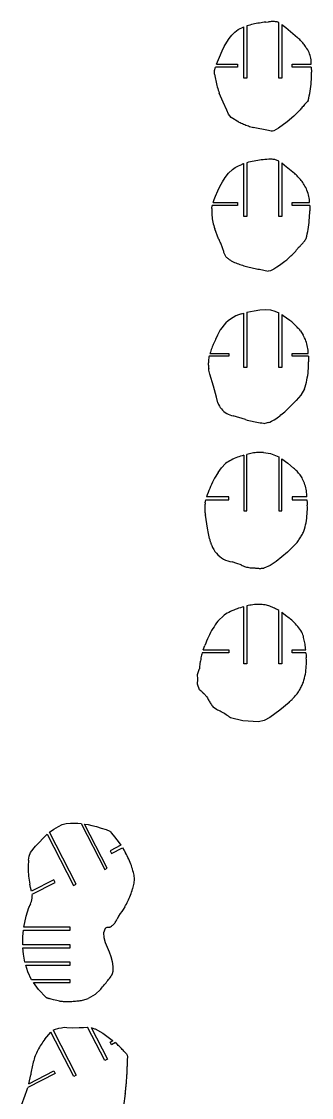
# Model space of a CAD drawing. Extents: x -170 to 170, y -270 to 270.
# Drawn here: x -40.1 to -2.7, y -0.8 to 137.9 of the extents above; entities that cross this region are included whole.
import ezdxf

# ---------------------------------------------------------------- set-up
doc = ezdxf.new("R2010")
doc.units = 0
doc.header["$MEASUREMENT"] = 0
doc.layers.get('0').update_dxf_attribs({"linetype": 'CONTINUOUS'})

msp = doc.modelspace()

# ---------------------------------------------------------------- linework, layer by layer
for p, q in [((-10.87, 137.38), (-11.07, 137.32)), ((-11.07, 137.32), (-11.07, 130.57)), ((-10.67, 137.43), (-10.87, 137.38)), ((-10.47, 137.49), (-10.67, 137.43)), ((-10.27, 137.54), (-10.47, 137.49)), ((-10.06, 137.58), (-10.27, 137.54)), ((-9.86, 137.63), (-10.06, 137.58)), ((-9.65, 137.66), (-9.86, 137.63)), ((-9.45, 137.7), (-9.65, 137.66)), ((-9.24, 137.73), (-9.45, 137.7)), ((-9.03, 137.76), (-9.24, 137.73)), ((-8.82, 137.79), (-9.03, 137.76)), ((-8.62, 137.81), (-8.82, 137.79)), ((-8.62, 137.81), (-8.27, 137.83)), ((-8.16, 137.86), (-8.27, 137.83)), ((-8.05, 137.87), (-8.16, 137.86)), ((-7.94, 137.88), (-8.05, 137.87)), ((-7.83, 137.89), (-7.94, 137.88)), ((-7.72, 137.89), (-7.83, 137.89)), ((-7.61, 137.89), (-7.72, 137.89)), ((-7.5, 137.88), (-7.61, 137.89)), ((-7.39, 137.87), (-7.5, 137.88)), ((-7.27, 137.85), (-7.39, 137.87)), ((-7.17, 137.83), (-7.27, 137.85)), ((-7.06, 137.8), (-7.17, 137.83)), ((-6.95, 137.77), (-7.06, 137.8)), ((-6.95, 130.57), (-6.95, 137.77)), ((-6.57, 137.52), (-6.04, 137.1)), ((-6.57, 137.52), (-6.57, 130.57)), ((-13.32, 135.69), (-12.99, 136.13)), ((-12.99, 136.13), (-12.63, 136.54)), ((-12.63, 136.54), (-12.2, 136.88)), ((-12.2, 136.88), (-11.45, 137.2)), ((-11.45, 130.57), (-11.45, 137.2)), ((-6.04, 137.1), (-4.56, 135.85)), ((-14.24, 134.11), (-13.97, 134.66)), ((-13.97, 134.66), (-13.63, 135.24)), ((-13.63, 135.24), (-13.32, 135.69)), ((-4.45, 135.75), (-4.56, 135.85)), ((-4.35, 135.66), (-4.45, 135.75)), ((-4.25, 135.56), (-4.35, 135.66)), ((-4.15, 135.45), (-4.25, 135.56)), ((-4.05, 135.35), (-4.15, 135.45)), ((-3.96, 135.24), (-4.05, 135.35)), ((-3.87, 135.13), (-3.96, 135.24)), ((-3.78, 135.02), (-3.87, 135.13)), ((-3.69, 134.91), (-3.78, 135.02)), ((-3.61, 134.79), (-3.69, 134.91)), ((-3.53, 134.67), (-3.61, 134.79)), ((-3.45, 134.55), (-3.53, 134.67)), ((-3.34, 134.4), (-3.45, 134.55)), ((-14.96, 132.38), (-14.6, 133.28)), ((-14.6, 133.28), (-14.24, 134.11)), ((-3.23, 134.23), (-3.34, 134.4)), ((-3.14, 134.06), (-3.23, 134.23)), ((-3.06, 133.89), (-3.14, 134.06)), ((-2.98, 133.71), (-3.06, 133.89)), ((-2.92, 133.53), (-2.98, 133.71)), ((-2.87, 133.34), (-2.92, 133.53)), ((-2.83, 133.15), (-2.87, 133.34)), ((-2.8, 132.96), (-2.83, 133.15)), ((-15.22, 131.56), (-15.1, 132)), ((-12.25, 132), (-15.1, 132)), ((-14.96, 132.38), (-12.25, 132.38)), ((-12.25, 132.38), (-12.25, 132)), ((-5.25, 132.38), (-2.79, 132.38)), ((-5.25, 132), (-5.25, 132.38)), ((-2.77, 132), (-5.25, 132)), ((-2.78, 132.76), (-2.8, 132.96)), ((-2.79, 132.38), (-2.78, 132.57)), ((-2.78, 132.57), (-2.78, 132.76)), ((-2.77, 132), (-2.75, 131.37)), ((-15.23, 131.1), (-15.22, 131.56)), ((-15.23, 131.1), (-15.2, 130.89)), ((-15.2, 130.89), (-15.16, 130.68)), ((-15.16, 130.68), (-15.12, 130.48)), ((-15.12, 130.48), (-15.07, 130.27)), ((-11.07, 130.57), (-11.45, 130.57)), ((-6.57, 130.57), (-6.95, 130.57)), ((-2.77, 130.14), (-2.75, 130.44)), ((-2.74, 131.06), (-2.75, 131.37)), ((-2.75, 130.44), (-2.74, 130.75)), ((-2.74, 130.75), (-2.74, 131.06)), ((-15.07, 130.27), (-15.02, 130.07)), ((-15.02, 130.07), (-14.97, 129.87)), ((-14.97, 129.87), (-14.92, 129.66)), ((-14.92, 129.66), (-14.87, 129.46)), ((-14.87, 129.46), (-14.81, 129.26)), ((-14.81, 129.26), (-14.75, 129.06)), ((-14.75, 129.06), (-14.68, 128.86)), ((-2.91, 128.91), (-2.86, 129.22)), ((-2.86, 129.22), (-2.82, 129.52)), ((-2.82, 129.52), (-2.79, 129.83)), ((-2.79, 129.83), (-2.77, 130.14)), ((-14.68, 128.86), (-14.62, 128.66)), ((-14.13, 127.49), (-14.62, 128.66)), ((-3.26, 127.6), (-3.36, 127.5)), ((-3.17, 127.71), (-3.26, 127.6)), ((-3.17, 127.71), (-3.09, 128.01)), ((-3.09, 128.01), (-3.02, 128.31)), ((-3.02, 128.31), (-2.96, 128.61)), ((-2.96, 128.61), (-2.91, 128.91)), ((-13.66, 126.48), (-14.13, 127.49)), ((-13.41, 125.97), (-13.66, 126.48)), ((-4.27, 126.41), (-5.01, 125.69)), ((-4.19, 126.52), (-4.27, 126.41)), ((-4.1, 126.63), (-4.19, 126.52)), ((-4.01, 126.74), (-4.1, 126.63)), ((-3.92, 126.85), (-4.01, 126.74)), ((-3.83, 126.96), (-3.92, 126.85)), ((-3.74, 127.07), (-3.83, 126.96)), ((-3.64, 127.18), (-3.74, 127.07)), ((-3.55, 127.29), (-3.64, 127.18)), ((-3.45, 127.39), (-3.55, 127.29)), ((-3.36, 127.5), (-3.45, 127.39)), ((-13.27, 125.72), (-13.41, 125.97)), ((-13.07, 125.51), (-13.27, 125.72)), ((-12.08, 124.94), (-13.07, 125.51)), ((-12.08, 124.94), (-11.93, 124.87)), ((-11.93, 124.87), (-11.78, 124.8)), ((-11.78, 124.8), (-11.63, 124.73)), ((-5.86, 124.96), (-7, 124.16)), ((-5.01, 125.69), (-5.86, 124.96)), ((-11.63, 124.73), (-11.48, 124.66)), ((-11.48, 124.66), (-11.33, 124.6)), ((-11.33, 124.6), (-11.18, 124.54)), ((-11.18, 124.54), (-11.03, 124.48)), ((-11.03, 124.48), (-10.87, 124.43)), ((-10.87, 124.43), (-10.71, 124.38)), ((-10.71, 124.38), (-10.56, 124.33)), ((-10.56, 124.33), (-10.4, 124.29)), ((-10.4, 124.29), (-10.24, 124.25)), ((-8.29, 123.84), (-10.24, 124.25)), ((-7.94, 123.76), (-8.29, 123.84)), ((-7.77, 123.76), (-7.94, 123.76)), ((-7.6, 123.79), (-7.77, 123.76)), ((-7, 124.16), (-7.6, 123.79)), ((-12.56, 119.1), (-12.16, 119.31)), ((-12.16, 119.31), (-11.73, 119.48)), ((-11.71, 119.49), (-11.73, 119.48)), ((-11.71, 119.49), (-11.66, 119.51)), ((-11.64, 119.51), (-11.66, 119.51)), ((-11.59, 119.53), (-11.64, 119.51)), ((-11.54, 119.55), (-11.59, 119.53)), ((-11.5, 119.56), (-11.54, 119.55)), ((-11.45, 119.58), (-11.5, 119.56)), ((-11.45, 112.76), (-11.45, 119.58)), ((-10.84, 119.75), (-11.07, 119.69)), ((-11.07, 119.69), (-11.07, 112.76)), ((-10.61, 119.81), (-10.84, 119.75)), ((-10.38, 119.86), (-10.61, 119.81)), ((-10.14, 119.91), (-10.38, 119.86)), ((-9.91, 119.95), (-10.14, 119.91)), ((-9.67, 119.99), (-9.91, 119.95)), ((-9.44, 120.03), (-9.67, 119.99)), ((-9.2, 120.06), (-9.44, 120.03)), ((-8.96, 120.08), (-9.2, 120.06)), ((-8.73, 120.11), (-8.96, 120.08)), ((-8.49, 120.12), (-8.73, 120.11)), ((-8.25, 120.14), (-8.49, 120.12)), ((-8.14, 120.15), (-8.25, 120.14)), ((-8.03, 120.15), (-8.14, 120.15)), ((-7.92, 120.15), (-8.03, 120.15)), ((-7.8, 120.14), (-7.92, 120.15)), ((-7.69, 120.13), (-7.8, 120.14)), ((-7.58, 120.11), (-7.69, 120.13)), ((-7.47, 120.09), (-7.58, 120.11)), ((-7.37, 120.06), (-7.47, 120.09)), ((-7.26, 120.03), (-7.37, 120.06)), ((-7.15, 119.99), (-7.26, 120.03)), ((-7.05, 119.95), (-7.15, 119.99)), ((-6.95, 119.9), (-7.05, 119.95)), ((-6.95, 112.76), (-6.95, 119.9)), ((-6.57, 119.67), (-6.21, 119.39)), ((-6.57, 119.67), (-6.57, 112.76)), ((-6.21, 119.39), (-4.95, 118.34)), ((-13.85, 117.81), (-13.43, 118.35)), ((-13.43, 118.35), (-12.93, 118.83)), ((-12.93, 118.83), (-12.56, 119.1)), ((-4.83, 118.23), (-4.95, 118.34)), ((-4.71, 118.12), (-4.83, 118.23)), ((-4.59, 118), (-4.71, 118.12)), ((-4.48, 117.88), (-4.59, 118)), ((-4.37, 117.76), (-4.48, 117.88)), ((-14.8, 116.07), (-14.53, 116.63)), ((-14.53, 116.63), (-14.21, 117.23)), ((-14.21, 117.23), (-13.85, 117.81)), ((-4.26, 117.64), (-4.37, 117.76)), ((-4.16, 117.52), (-4.26, 117.64)), ((-4.06, 117.39), (-4.16, 117.52)), ((-3.96, 117.26), (-4.06, 117.39)), ((-3.86, 117.13), (-3.96, 117.26)), ((-3.77, 116.99), (-3.86, 117.13)), ((-3.68, 116.86), (-3.77, 116.99)), ((-3.58, 116.68), (-3.68, 116.86)), ((-3.48, 116.5), (-3.58, 116.68)), ((-3.4, 116.32), (-3.48, 116.5)), ((-15.26, 114.94), (-15.09, 115.37)), ((-15.09, 115.37), (-14.8, 116.07)), ((-3.32, 116.14), (-3.4, 116.32)), ((-3.25, 115.95), (-3.32, 116.14)), ((-3.18, 115.75), (-3.25, 115.95)), ((-3.13, 115.56), (-3.18, 115.75)), ((-3.08, 115.36), (-3.13, 115.56)), ((-3.04, 115.17), (-3.08, 115.36)), ((-3.01, 114.97), (-3.04, 115.17)), ((-15.58, 113.78), (-15.59, 113.56)), ((-15.58, 113.78), (-15.51, 114.19)), ((-12.25, 114.19), (-15.51, 114.19)), ((-15.4, 114.56), (-15.26, 114.94)), ((-15.4, 114.56), (-12.25, 114.56)), ((-12.25, 114.56), (-12.25, 114.19)), ((-5.25, 114.19), (-5.25, 114.56)), ((-5.25, 114.56), (-2.98, 114.56)), ((-2.96, 114.19), (-5.25, 114.19)), ((-2.99, 114.76), (-3.01, 114.97)), ((-2.98, 114.56), (-2.99, 114.76)), ((-2.96, 113.83), (-2.97, 113.48)), ((-2.96, 114.19), (-2.96, 113.83)), ((-15.59, 113.56), (-15.59, 113.34)), ((-15.59, 113.34), (-15.58, 113.12)), ((-15.58, 113.12), (-15.57, 112.9)), ((-15.57, 112.9), (-15.54, 112.68)), ((-15.54, 112.68), (-15.52, 112.46)), ((-15.52, 112.46), (-15.48, 112.25)), ((-11.07, 112.76), (-11.45, 112.76)), ((-6.57, 112.76), (-6.95, 112.76)), ((-3.02, 112.29), (-3, 112.59)), ((-3, 112.59), (-2.98, 112.88)), ((-2.98, 112.88), (-2.97, 113.18)), ((-2.97, 113.18), (-2.97, 113.48)), ((-15.48, 112.25), (-15.44, 112.03)), ((-15.44, 112.03), (-15.39, 111.82)), ((-15.39, 111.82), (-15.33, 111.6)), ((-15.33, 111.6), (-15.27, 111.39)), ((-15.27, 111.39), (-15.2, 111.18)), ((-14.7, 109.9), (-15.2, 111.18)), ((-3.22, 110.82), (-3.17, 111.11)), ((-3.17, 111.11), (-3.12, 111.4)), ((-3.12, 111.4), (-3.08, 111.7)), ((-3.08, 111.7), (-3.05, 111.99)), ((-3.05, 111.99), (-3.02, 112.29)), ((-14.64, 109.79), (-14.7, 109.9)), ((-14.59, 109.68), (-14.64, 109.79)), ((-14.53, 109.56), (-14.59, 109.68)), ((-14.48, 109.44), (-14.53, 109.56)), ((-3.76, 109.46), (-3.68, 109.56)), ((-3.68, 109.56), (-3.61, 109.65)), ((-3.61, 109.65), (-3.55, 109.75)), ((-3.55, 109.75), (-3.48, 109.85)), ((-3.48, 109.85), (-3.42, 109.94)), ((-3.42, 109.94), (-3.35, 110.23)), ((-3.35, 110.23), (-3.28, 110.52)), ((-3.28, 110.52), (-3.22, 110.82)), ((-14.43, 109.33), (-14.48, 109.44)), ((-14.38, 109.21), (-14.43, 109.33)), ((-14.33, 109.09), (-14.38, 109.21)), ((-14.29, 108.97), (-14.33, 109.09)), ((-14.24, 108.85), (-14.29, 108.97)), ((-14.2, 108.74), (-14.24, 108.85)), ((-14.16, 108.61), (-14.2, 108.74)), ((-14.12, 108.49), (-14.16, 108.61)), ((-14.1, 108.43), (-14.12, 108.49)), ((-14.1, 108.43), (-14.09, 108.34)), ((-14.09, 108.34), (-14.07, 108.25)), ((-14.07, 108.25), (-14.05, 108.16)), ((-14.05, 108.16), (-14.03, 108.07)), ((-5.01, 108.06), (-4.89, 108.19)), ((-4.89, 108.19), (-4.77, 108.32)), ((-4.77, 108.32), (-4.66, 108.46)), ((-4.31, 108.85), (-4.66, 108.46)), ((-4.31, 108.85), (-4.22, 108.94)), ((-4.22, 108.94), (-4.14, 109.02)), ((-4.14, 109.02), (-4.06, 109.11)), ((-4.06, 109.11), (-3.98, 109.19)), ((-3.98, 109.19), (-3.9, 109.28)), ((-3.9, 109.28), (-3.83, 109.37)), ((-3.83, 109.37), (-3.76, 109.46)), ((-14.03, 108.07), (-14, 107.99)), ((-14, 107.99), (-13.96, 107.91)), ((-13.96, 107.91), (-13.92, 107.83)), ((-13.92, 107.83), (-13.87, 107.75)), ((-13.87, 107.75), (-13.82, 107.67)), ((-13.82, 107.67), (-13.77, 107.6)), ((-13.77, 107.6), (-13.71, 107.53)), ((-13.71, 107.53), (-13.65, 107.47)), ((-13.65, 107.47), (-13.57, 107.41)), ((-13.57, 107.41), (-13.49, 107.35)), ((-13.49, 107.35), (-13.41, 107.29)), ((-13.41, 107.29), (-13.33, 107.23)), ((-13.33, 107.23), (-13.25, 107.18)), ((-13.25, 107.18), (-13.16, 107.13)), ((-13.16, 107.13), (-13.08, 107.07)), ((-13.08, 107.07), (-12.99, 107.03)), ((-12.99, 107.03), (-12.9, 106.98)), ((-12.9, 106.98), (-12.82, 106.93)), ((-12.82, 106.93), (-12.73, 106.89)), ((-12.73, 106.89), (-12.64, 106.85)), ((-12.64, 106.85), (-12.47, 106.78)), ((-12.47, 106.78), (-12.3, 106.71)), ((-6.19, 106.98), (-6.52, 106.71)), ((-6.19, 106.98), (-6.05, 107.09)), ((-6.05, 107.09), (-5.91, 107.2)), ((-5.91, 107.2), (-5.78, 107.32)), ((-5.78, 107.32), (-5.64, 107.43)), ((-5.64, 107.43), (-5.51, 107.56)), ((-5.51, 107.56), (-5.38, 107.68)), ((-5.38, 107.68), (-5.26, 107.8)), ((-5.26, 107.8), (-5.13, 107.93)), ((-5.13, 107.93), (-5.01, 108.06)), ((-12.3, 106.71), (-12.13, 106.65)), ((-12.13, 106.65), (-11.96, 106.59)), ((-11.96, 106.59), (-11.79, 106.53)), ((-11.79, 106.53), (-11.62, 106.48)), ((-11.62, 106.48), (-11.44, 106.43)), ((-11.44, 106.43), (-11.27, 106.38)), ((-11.27, 106.38), (-11.1, 106.33)), ((-11.1, 106.33), (-10.92, 106.28)), ((-10.92, 106.28), (-10.75, 106.24)), ((-10.75, 106.24), (-10.57, 106.2)), ((-10.57, 106.2), (-10.38, 106.16)), ((-10.38, 106.16), (-10.19, 106.12)), ((-10.19, 106.12), (-10.01, 106.08)), ((-10.01, 106.08), (-9.82, 106.04)), ((-9.82, 106.04), (-9.63, 106)), ((-9.63, 106), (-9.44, 105.96)), ((-9.44, 105.96), (-9.25, 105.92)), ((-9.25, 105.92), (-9.07, 105.88)), ((-9.07, 105.88), (-8.88, 105.85)), ((-8.88, 105.85), (-8.69, 105.81)), ((-8.69, 105.81), (-8.5, 105.77)), ((-8.5, 105.77), (-8.31, 105.74)), ((-8, 105.77), (-8.31, 105.74)), ((-7.58, 105.98), (-8, 105.77)), ((-7.19, 106.23), (-7.58, 105.98)), ((-6.84, 106.46), (-7.19, 106.23)), ((-6.52, 106.71), (-6.84, 106.46)), ((-12.48, 99.95), (-12.82, 99.76)), ((-12.13, 100.11), (-12.48, 99.95)), ((-11.76, 100.24), (-12.13, 100.11)), ((-11.76, 100.24), (-11.45, 100.33)), ((-11.45, 93.32), (-11.45, 100.33)), ((-11.07, 100.42), (-10.14, 100.62)), ((-11.07, 100.42), (-11.07, 93.32)), ((-10.14, 100.62), (-9.4, 100.75)), ((-9.4, 100.75), (-8.62, 100.78)), ((-8.62, 100.78), (-8.03, 100.72)), ((-8.03, 100.72), (-7.45, 100.57)), ((-7.45, 100.57), (-6.95, 100.36)), ((-6.95, 93.32), (-6.95, 100.36)), ((-6.57, 100.14), (-6.57, 93.32)), ((-6.57, 100.14), (-6.4, 100.03)), ((-6.4, 100.03), (-5.53, 99.39)), ((-14.26, 98.46), (-14.49, 98.15)), ((-14.02, 98.76), (-14.26, 98.46)), ((-13.75, 99.05), (-14.02, 98.76)), ((-13.46, 99.31), (-13.75, 99.05)), ((-13.15, 99.54), (-13.46, 99.31)), ((-12.82, 99.76), (-13.15, 99.54)), ((-5.41, 99.28), (-5.53, 99.39)), ((-5.28, 99.18), (-5.41, 99.28)), ((-5.16, 99.07), (-5.28, 99.18)), ((-5.04, 98.96), (-5.16, 99.07)), ((-4.93, 98.85), (-5.04, 98.96)), ((-4.81, 98.74), (-4.93, 98.85)), ((-4.7, 98.63), (-4.81, 98.74)), ((-4.59, 98.51), (-4.7, 98.63)), ((-4.48, 98.39), (-4.59, 98.51)), ((-15.01, 97.1), (-15.09, 96.94)), ((-14.86, 97.46), (-15.01, 97.1)), ((-14.69, 97.81), (-14.86, 97.46)), ((-14.49, 98.15), (-14.69, 97.81)), ((-4.37, 98.27), (-4.48, 98.39)), ((-4.26, 98.15), (-4.37, 98.27)), ((-4.16, 98.02), (-4.26, 98.15)), ((-4.16, 98.02), (-3.81, 97.48)), ((-3.71, 97.3), (-3.81, 97.48)), ((-3.62, 97.11), (-3.71, 97.3)), ((-3.53, 96.93), (-3.62, 97.11)), ((-15.58, 95.8), (-15.64, 95.63)), ((-15.51, 95.96), (-15.58, 95.8)), ((-15.45, 96.13), (-15.51, 95.96)), ((-15.38, 96.29), (-15.45, 96.13)), ((-15.31, 96.45), (-15.38, 96.29)), ((-15.24, 96.62), (-15.31, 96.45)), ((-15.16, 96.78), (-15.24, 96.62)), ((-15.09, 96.94), (-15.16, 96.78)), ((-3.46, 96.74), (-3.53, 96.93)), ((-3.39, 96.54), (-3.46, 96.74)), ((-3.33, 96.34), (-3.39, 96.54)), ((-3.28, 96.14), (-3.33, 96.34)), ((-3.24, 95.94), (-3.28, 96.14)), ((-3.21, 95.74), (-3.24, 95.94)), ((-3.18, 95.54), (-3.21, 95.74)), ((-15.99, 94.36), (-16, 94.22)), ((-15.97, 94.49), (-15.99, 94.36)), ((-15.94, 94.62), (-15.97, 94.49)), ((-15.91, 94.75), (-15.94, 94.62)), ((-13.39, 94.75), (-15.91, 94.75)), ((-15.76, 95.29), (-15.82, 95.13)), ((-15.82, 95.13), (-13.39, 95.13)), ((-15.7, 95.46), (-15.76, 95.29)), ((-15.64, 95.63), (-15.7, 95.46)), ((-13.39, 95.13), (-13.39, 94.75)), ((-5.25, 94.75), (-5.25, 95.13)), ((-5.25, 95.13), (-3.15, 95.13)), ((-3.14, 94.75), (-5.25, 94.75)), ((-3.16, 95.33), (-3.18, 95.54)), ((-3.15, 95.13), (-3.16, 95.33)), ((-3.14, 94.75), (-3.13, 94.37)), ((-3.13, 94.37), (-3.13, 94.05)), ((-16.02, 93.96), (-16.03, 93.82)), ((-16.03, 93.82), (-16.03, 93.69)), ((-16.03, 93.69), (-16.02, 93.56)), ((-16.01, 94.09), (-16.02, 93.96)), ((-16.02, 93.56), (-16.01, 93.42)), ((-16, 94.22), (-16.01, 94.09)), ((-16.01, 93.42), (-16, 93.29)), ((-16, 93.29), (-15.98, 93.16)), ((-15.96, 92.97), (-15.98, 93.16)), ((-15.85, 92.45), (-15.96, 92.97)), ((-11.07, 93.32), (-11.45, 93.32)), ((-6.57, 93.32), (-6.95, 93.32)), ((-3.16, 92.87), (-3.14, 93.16)), ((-3.14, 93.16), (-3.13, 93.46)), ((-3.13, 93.76), (-3.13, 94.05)), ((-3.13, 93.46), (-3.13, 93.76)), ((-15.34, 90.92), (-15.85, 92.45)), ((-3.39, 91.4), (-3.33, 91.69)), ((-3.33, 91.69), (-3.28, 91.98)), ((-3.28, 91.98), (-3.23, 92.28)), ((-3.23, 92.28), (-3.19, 92.57)), ((-3.19, 92.57), (-3.16, 92.87)), ((-14.98, 89.47), (-15.34, 90.92)), ((-3.63, 90.54), (-4.11, 89.75)), ((-3.63, 90.54), (-3.54, 90.83)), ((-3.54, 90.83), (-3.46, 91.11)), ((-3.46, 91.11), (-3.39, 91.4)), ((-14.8, 88.74), (-14.98, 89.47)), ((-14.8, 88.74), (-14.71, 88.53)), ((-4.71, 89.04), (-6.19, 87.61)), ((-4.11, 89.75), (-4.71, 89.04)), ((-14.71, 88.53), (-14.6, 88.33)), ((-14.6, 88.33), (-14.48, 88.15)), ((-14.48, 88.15), (-14.34, 87.97)), ((-14.34, 87.97), (-14.19, 87.81)), ((-14.19, 87.81), (-14.02, 87.66)), ((-14.02, 87.66), (-13.85, 87.52)), ((-13.85, 87.52), (-13.66, 87.4)), ((-13.66, 87.4), (-13.46, 87.29)), ((-6.5, 87.32), (-6.34, 87.46)), ((-6.34, 87.46), (-6.19, 87.61)), ((-13.46, 87.29), (-13.26, 87.2)), ((-13.26, 87.2), (-13.05, 87.13)), ((-13.05, 87.13), (-12.83, 87.08)), ((-11.22, 86.6), (-12.83, 87.08)), ((-11.22, 86.6), (-11.01, 86.54)), ((-11.01, 86.54), (-10.81, 86.49)), ((-10.81, 86.49), (-10.61, 86.44)), ((-10.61, 86.44), (-10.4, 86.39)), ((-10.4, 86.39), (-10.19, 86.34)), ((-10.19, 86.34), (-9.99, 86.3)), ((-9.99, 86.3), (-9.78, 86.26)), ((-9.78, 86.26), (-9.57, 86.22)), ((-9.57, 86.22), (-9.36, 86.19)), ((-9.36, 86.19), (-9.15, 86.16)), ((-9.15, 86.16), (-8.94, 86.13)), ((-8.94, 86.13), (-8.73, 86.11)), ((-8.29, 86.2), (-8.73, 86.11)), ((-8.29, 86.2), (-8.1, 86.28)), ((-8.1, 86.28), (-7.91, 86.38)), ((-7.91, 86.38), (-7.72, 86.48)), ((-7.72, 86.48), (-7.54, 86.58)), ((-7.54, 86.58), (-7.35, 86.69)), ((-7.35, 86.69), (-7.18, 86.81)), ((-7.18, 86.81), (-7, 86.93)), ((-7, 86.93), (-6.83, 87.05)), ((-6.83, 87.05), (-6.67, 87.19)), ((-6.67, 87.19), (-6.5, 87.32)), ((-12.08, 81.81), (-12.28, 81.74)), ((-11.87, 81.88), (-12.08, 81.81)), ((-11.66, 81.94), (-11.87, 81.88)), ((-11.45, 82), (-11.66, 81.94)), ((-11.45, 82), (-11.45, 74.82)), ((-10.9, 82.15), (-11.07, 82.1)), ((-11.07, 74.82), (-11.07, 82.1)), ((-10.72, 82.19), (-10.9, 82.15)), ((-10.55, 82.23), (-10.72, 82.19)), ((-10.37, 82.27), (-10.55, 82.23)), ((-10.19, 82.3), (-10.37, 82.27)), ((-10.01, 82.32), (-10.19, 82.3)), ((-9.83, 82.34), (-10.01, 82.32)), ((-9.65, 82.36), (-9.83, 82.34)), ((-9.47, 82.36), (-9.65, 82.36)), ((-9.29, 82.37), (-9.47, 82.36)), ((-9.11, 82.36), (-9.29, 82.37)), ((-8.93, 82.36), (-9.11, 82.36)), ((-8.93, 82.36), (-8.02, 82.22)), ((-8.02, 82.22), (-7.16, 81.9)), ((-7.16, 81.9), (-6.95, 81.79)), ((-14.34, 80.4), (-13.83, 80.94)), ((-13.64, 81.06), (-13.83, 80.94)), ((-13.46, 81.17), (-13.64, 81.06)), ((-13.27, 81.28), (-13.46, 81.17)), ((-13.08, 81.38), (-13.27, 81.28)), ((-12.88, 81.48), (-13.08, 81.38)), ((-12.68, 81.57), (-12.88, 81.48)), ((-12.48, 81.66), (-12.68, 81.57)), ((-12.28, 81.74), (-12.48, 81.66)), ((-6.95, 81.79), (-6.95, 74.82)), ((-6.57, 74.82), (-6.57, 81.56)), ((-6.57, 81.56), (-5.77, 81)), ((-5.77, 81), (-5.05, 80.35)), ((-15.21, 79.03), (-15.35, 78.78)), ((-15.06, 79.29), (-15.21, 79.03)), ((-14.91, 79.54), (-15.06, 79.29)), ((-14.76, 79.79), (-14.91, 79.54)), ((-14.76, 79.79), (-14.34, 80.4)), ((-4.93, 80.25), (-5.05, 80.35)), ((-4.82, 80.14), (-4.93, 80.25)), ((-4.71, 80.04), (-4.82, 80.14)), ((-4.6, 79.93), (-4.71, 80.04)), ((-4.5, 79.81), (-4.6, 79.93)), ((-4.4, 79.7), (-4.5, 79.81)), ((-4.3, 79.58), (-4.4, 79.7)), ((-4.21, 79.46), (-4.3, 79.58)), ((-4.13, 79.33), (-4.21, 79.46)), ((-4.04, 79.2), (-4.13, 79.33)), ((-3.96, 79.07), (-4.04, 79.2)), ((-3.89, 78.94), (-3.96, 79.07)), ((-15.85, 77.72), (-15.96, 77.45)), ((-15.73, 77.99), (-15.85, 77.72)), ((-15.61, 78.25), (-15.73, 77.99)), ((-15.48, 78.52), (-15.61, 78.25)), ((-15.35, 78.78), (-15.48, 78.52)), ((-3.8, 78.76), (-3.89, 78.94)), ((-3.72, 78.58), (-3.8, 78.76)), ((-3.65, 78.39), (-3.72, 78.58)), ((-3.59, 78.2), (-3.65, 78.39)), ((-3.53, 78.01), (-3.59, 78.2)), ((-3.48, 77.81), (-3.53, 78.01)), ((-3.44, 77.62), (-3.48, 77.81)), ((-16.16, 76.9), (-16.26, 76.63)), ((-13.39, 76.63), (-16.26, 76.63)), ((-16.06, 77.18), (-16.16, 76.9)), ((-15.96, 77.45), (-16.06, 77.18)), ((-13.39, 76.25), (-13.39, 76.63)), ((-3.34, 76.63), (-5.25, 76.63)), ((-5.25, 76.63), (-5.25, 76.25)), ((-3.4, 77.42), (-3.44, 77.62)), ((-3.37, 77.22), (-3.4, 77.42)), ((-3.35, 77.03), (-3.37, 77.22)), ((-3.34, 76.83), (-3.35, 77.03)), ((-3.34, 76.63), (-3.34, 76.83)), ((-16.48, 75.35), (-16.49, 75.21)), ((-16.49, 75.21), (-16.49, 75.08)), ((-16.49, 75.08), (-16.48, 74.94)), ((-16.46, 75.61), (-16.48, 75.48)), ((-16.48, 75.48), (-16.48, 75.35)), ((-16.48, 74.94), (-16.47, 74.81)), ((-16.45, 75.75), (-16.46, 75.61)), ((-16.43, 75.88), (-16.45, 75.75)), ((-16.43, 75.88), (-16.35, 76.25)), ((-16.35, 76.25), (-13.39, 76.25)), ((-5.25, 76.25), (-3.32, 76.25)), ((-3.32, 76.25), (-3.29, 75.88)), ((-3.29, 75.88), (-3.28, 75.58)), ((-3.27, 75.3), (-3.28, 75.58)), ((-3.28, 74.73), (-3.27, 75.01)), ((-3.27, 75.01), (-3.27, 75.3)), ((-16.47, 74.81), (-16.46, 74.67)), ((-16.46, 74.67), (-16.45, 74.54)), ((-16.45, 74.54), (-16.43, 74.41)), ((-16.43, 74.41), (-16.4, 74.28)), ((-16.13, 72.6), (-16.4, 74.28)), ((-11.45, 74.82), (-11.07, 74.82)), ((-6.95, 74.82), (-6.57, 74.82)), ((-3.44, 73.31), (-3.39, 73.59)), ((-3.39, 73.59), (-3.35, 73.88)), ((-3.35, 73.88), (-3.32, 74.16)), ((-3.32, 74.16), (-3.3, 74.44)), ((-3.3, 74.44), (-3.28, 74.73)), ((-15.99, 71.93), (-16.13, 72.6)), ((-3.78, 72.08), (-3.72, 72.21)), ((-3.72, 72.21), (-3.64, 72.48)), ((-3.64, 72.48), (-3.57, 72.76)), ((-3.57, 72.76), (-3.5, 73.03)), ((-3.5, 73.03), (-3.44, 73.31)), ((-15.88, 71.26), (-15.99, 71.93)), ((-15.87, 71.21), (-15.88, 71.26)), ((-15.87, 71.21), (-15.85, 71.14)), ((-15.85, 71.14), (-15.83, 71.07)), ((-15.83, 71.07), (-15.81, 71)), ((-15.81, 71), (-15.79, 70.93)), ((-15.79, 70.93), (-15.77, 70.86)), ((-15.77, 70.86), (-15.74, 70.79)), ((-15.74, 70.79), (-15.72, 70.72)), ((-15.72, 70.72), (-15.7, 70.65)), ((-4.6, 70.77), (-5.85, 69.51)), ((-4.6, 70.77), (-4.52, 70.88)), ((-4.52, 70.88), (-4.43, 71)), ((-4.43, 71), (-4.35, 71.11)), ((-4.35, 71.11), (-4.27, 71.23)), ((-4.27, 71.23), (-4.2, 71.35)), ((-4.2, 71.35), (-4.12, 71.47)), ((-4.12, 71.47), (-4.05, 71.59)), ((-4.05, 71.59), (-3.98, 71.71)), ((-3.98, 71.71), (-3.91, 71.83)), ((-3.91, 71.83), (-3.85, 71.96)), ((-3.85, 71.96), (-3.78, 72.08)), ((-15.7, 70.65), (-15.67, 70.58)), ((-15.67, 70.58), (-15.64, 70.51)), ((-15.64, 70.51), (-15.61, 70.45)), ((-15.61, 70.45), (-15.59, 70.38)), ((-15.59, 70.38), (-15.47, 70.11)), ((-15.47, 70.11), (-15.33, 69.85)), ((-15.33, 69.85), (-15.17, 69.6)), ((-15.17, 69.6), (-14.99, 69.37)), ((-14.99, 69.37), (-14.78, 69.15)), ((-5.85, 69.51), (-7.29, 68.31)), ((-14.78, 69.15), (-14.56, 68.96)), ((-14.56, 68.96), (-14.32, 68.78)), ((-14.32, 68.78), (-14.07, 68.63)), ((-14.07, 68.63), (-13.8, 68.5)), ((-13.8, 68.5), (-13.53, 68.4)), ((-13.53, 68.4), (-13.24, 68.32)), ((-13.24, 68.32), (-12.95, 68.26)), ((-12.37, 68.06), (-12.95, 68.26)), ((-11.79, 67.86), (-12.37, 68.06)), ((-7.29, 68.31), (-8.05, 67.8)), ((-11.79, 67.86), (-11.66, 67.79)), ((-11.66, 67.79), (-11.52, 67.74)), ((-11.52, 67.74), (-11.38, 67.68)), ((-11.38, 67.68), (-11.24, 67.64)), ((-11.24, 67.64), (-11.09, 67.59)), ((-11.09, 67.59), (-10.95, 67.56)), ((-10.95, 67.56), (-10.8, 67.53)), ((-10.8, 67.53), (-10.65, 67.51)), ((-10.65, 67.51), (-10.5, 67.49)), ((-10.5, 67.49), (-10.35, 67.48)), ((-10.35, 67.48), (-10.2, 67.48)), ((-10.2, 67.48), (-10.05, 67.48)), ((-10.05, 67.48), (-9.96, 67.46)), ((-9.96, 67.46), (-9.86, 67.45)), ((-9.86, 67.45), (-9.76, 67.44)), ((-9.76, 67.44), (-9.66, 67.43)), ((-9.66, 67.43), (-9.56, 67.43)), ((-9.56, 67.43), (-9.47, 67.42)), ((-9.47, 67.42), (-9.37, 67.42)), ((-9.37, 67.42), (-9.27, 67.42)), ((-9.27, 67.42), (-9.17, 67.43)), ((-9.17, 67.43), (-9.07, 67.43)), ((-9.07, 67.43), (-8.97, 67.44)), ((-8.97, 67.44), (-8.88, 67.46)), ((-8.05, 67.8), (-8.88, 67.46)), ((-11.67, 62.42), (-11.9, 62.36)), ((-11.45, 62.48), (-11.67, 62.42)), ((-11.45, 55.13), (-11.45, 62.48)), ((-10.88, 62.63), (-11.07, 62.58)), ((-11.07, 62.58), (-11.07, 55.13)), ((-10.69, 62.67), (-10.88, 62.63)), ((-10.49, 62.7), (-10.69, 62.67)), ((-10.29, 62.73), (-10.49, 62.7)), ((-10.1, 62.76), (-10.29, 62.73)), ((-9.9, 62.77), (-10.1, 62.76)), ((-9.7, 62.78), (-9.9, 62.77)), ((-9.5, 62.78), (-9.7, 62.78)), ((-9.3, 62.78), (-9.5, 62.78)), ((-9.1, 62.76), (-9.3, 62.78)), ((-8.9, 62.74), (-9.1, 62.76)), ((-8.71, 62.72), (-8.9, 62.74)), ((-8.55, 62.68), (-8.71, 62.72)), ((-8.4, 62.64), (-8.55, 62.68)), ((-8.25, 62.59), (-8.4, 62.64)), ((-8.1, 62.54), (-8.25, 62.59)), ((-7.95, 62.48), (-8.1, 62.54)), ((-7.8, 62.42), (-7.95, 62.48)), ((-7.65, 62.36), (-7.8, 62.42)), ((-14.78, 60.64), (-14, 61.41)), ((-13.8, 61.53), (-14, 61.41)), ((-13.6, 61.64), (-13.8, 61.53)), ((-13.39, 61.75), (-13.6, 61.64)), ((-13.19, 61.85), (-13.39, 61.75)), ((-12.98, 61.95), (-13.19, 61.85)), ((-12.76, 62.05), (-12.98, 61.95)), ((-12.55, 62.13), (-12.76, 62.05)), ((-12.33, 62.21), (-12.55, 62.13)), ((-12.12, 62.29), (-12.33, 62.21)), ((-11.9, 62.36), (-12.12, 62.29)), ((-7.51, 62.29), (-7.65, 62.36)), ((-7.37, 62.22), (-7.51, 62.29)), ((-7.23, 62.15), (-7.37, 62.22)), ((-7.09, 62.07), (-7.23, 62.15)), ((-6.95, 61.99), (-7.09, 62.07)), ((-6.95, 55.13), (-6.95, 61.99)), ((-6.57, 61.76), (-6.08, 61.41)), ((-6.57, 61.76), (-6.57, 55.13)), ((-6.08, 61.41), (-5.6, 61.04)), ((-5.44, 60.89), (-5.6, 61.04)), ((-15.45, 59.66), (-15.6, 59.4)), ((-15.29, 59.91), (-15.45, 59.66)), ((-15.13, 60.16), (-15.29, 59.91)), ((-14.96, 60.4), (-15.13, 60.16)), ((-14.78, 60.64), (-14.96, 60.4)), ((-5.27, 60.74), (-5.44, 60.89)), ((-5.11, 60.59), (-5.27, 60.74)), ((-4.96, 60.44), (-5.11, 60.59)), ((-4.81, 60.27), (-4.96, 60.44)), ((-4.66, 60.11), (-4.81, 60.27)), ((-4.52, 59.94), (-4.66, 60.11)), ((-4.38, 59.76), (-4.52, 59.94)), ((-4.25, 59.59), (-4.38, 59.76)), ((-16.13, 58.34), (-16.25, 58.06)), ((-16.01, 58.61), (-16.13, 58.34)), ((-15.88, 58.87), (-16.01, 58.61)), ((-15.74, 59.14), (-15.88, 58.87)), ((-15.6, 59.4), (-15.74, 59.14)), ((-4.12, 59.41), (-4.25, 59.59)), ((-4, 59.22), (-4.12, 59.41)), ((-3.89, 59.03), (-4, 59.22)), ((-3.84, 58.86), (-3.89, 59.03)), ((-3.79, 58.69), (-3.84, 58.86)), ((-3.75, 58.52), (-3.79, 58.69)), ((-3.71, 58.34), (-3.75, 58.52)), ((-3.67, 58.17), (-3.71, 58.34)), ((-16.69, 56.94), (-16.46, 57.5)), ((-16.69, 56.94), (-13.39, 56.94)), ((-16.36, 57.78), (-16.46, 57.5)), ((-16.25, 58.06), (-16.36, 57.78)), ((-13.39, 56.94), (-13.39, 56.56)), ((-5.25, 56.94), (-3.48, 56.94)), ((-5.25, 56.56), (-5.25, 56.94)), ((-3.63, 58), (-3.67, 58.17)), ((-3.6, 57.82), (-3.63, 58)), ((-3.57, 57.64), (-3.6, 57.82)), ((-3.55, 57.47), (-3.57, 57.64)), ((-3.52, 57.29), (-3.55, 57.47)), ((-3.5, 57.12), (-3.52, 57.29)), ((-3.48, 56.94), (-3.5, 57.12)), ((-17.04, 55.53), (-17.07, 55.36)), ((-17.01, 55.7), (-17.04, 55.53)), ((-16.98, 55.88), (-17.01, 55.7)), ((-16.94, 56.05), (-16.98, 55.88)), ((-16.9, 56.22), (-16.94, 56.05)), ((-16.86, 56.39), (-16.9, 56.22)), ((-16.81, 56.56), (-16.86, 56.39)), ((-13.39, 56.56), (-16.81, 56.56)), ((-3.45, 56.56), (-5.25, 56.56)), ((-3.45, 56.56), (-3.43, 56.2)), ((-3.43, 56.2), (-3.42, 55.89)), ((-3.4, 55.63), (-3.42, 55.89)), ((-3.4, 55.37), (-3.4, 55.63)), ((-17.4, 53.73), (-17.24, 54.28)), ((-17.24, 54.3), (-17.23, 54.32)), ((-17.24, 54.28), (-17.24, 54.3)), ((-17.23, 54.32), (-17.22, 54.33)), ((-17.22, 54.35), (-17.21, 54.37)), ((-17.22, 54.33), (-17.22, 54.35)), ((-17.21, 54.37), (-17.2, 54.38)), ((-17.2, 54.4), (-17.19, 54.41)), ((-17.2, 54.38), (-17.2, 54.4)), ((-17.19, 54.43), (-17.18, 54.45)), ((-17.19, 54.41), (-17.19, 54.43)), ((-17.18, 54.46), (-17.17, 54.48)), ((-17.18, 54.45), (-17.18, 54.46)), ((-17.16, 54.66), (-17.17, 54.48)), ((-17.14, 54.83), (-17.16, 54.66)), ((-17.12, 55.01), (-17.14, 54.83)), ((-17.1, 55.18), (-17.12, 55.01)), ((-17.07, 55.36), (-17.1, 55.18)), ((-11.07, 55.13), (-11.45, 55.13)), ((-6.57, 55.13), (-6.95, 55.13)), ((-3.48, 54.05), (-3.45, 54.31)), ((-3.45, 54.31), (-3.42, 54.58)), ((-3.42, 54.58), (-3.41, 54.84)), ((-3.41, 54.84), (-3.4, 55.1)), ((-3.4, 55.1), (-3.4, 55.37)), ((-17.41, 52.52), (-17.39, 53.15)), ((-17.39, 53.15), (-17.4, 53.73)), ((-3.84, 52.64), (-3.78, 52.77)), ((-3.78, 52.77), (-3.71, 53.02)), ((-3.71, 53.02), (-3.64, 53.28)), ((-3.64, 53.28), (-3.58, 53.53)), ((-3.58, 53.53), (-3.53, 53.79)), ((-3.53, 53.79), (-3.48, 54.05)), ((-17.16, 51.76), (-17.41, 52.52)), ((-17.13, 51.74), (-17.16, 51.76)), ((-17.09, 51.72), (-17.13, 51.74)), ((-17.06, 51.7), (-17.09, 51.72)), ((-17.03, 51.68), (-17.06, 51.7)), ((-17, 51.66), (-17.03, 51.68)), ((-16.97, 51.63), (-17, 51.66)), ((-16.94, 51.61), (-16.97, 51.63)), ((-16.92, 51.59), (-16.94, 51.61)), ((-16.89, 51.56), (-16.92, 51.59)), ((-16.86, 51.54), (-16.89, 51.56)), ((-16.83, 51.51), (-16.86, 51.54)), ((-16.81, 51.48), (-16.83, 51.51)), ((-16.81, 51.48), (-16.79, 51.47)), ((-16.79, 51.47), (-16.78, 51.45)), ((-16.78, 51.45), (-16.76, 51.43)), ((-16.76, 51.43), (-16.75, 51.41)), ((-16.75, 51.41), (-16.73, 51.4)), ((-16.73, 51.4), (-16.71, 51.38)), ((-16.71, 51.38), (-16.7, 51.36)), ((-16.7, 51.36), (-16.68, 51.34)), ((-16.68, 51.34), (-16.67, 51.33)), ((-16.67, 51.33), (-16.65, 51.31)), ((-16.65, 51.31), (-16.63, 51.29)), ((-4.58, 51.27), (-4.5, 51.39)), ((-4.5, 51.39), (-4.43, 51.51)), ((-4.43, 51.51), (-4.35, 51.63)), ((-4.35, 51.63), (-4.28, 51.75)), ((-4.28, 51.75), (-4.21, 51.88)), ((-4.21, 51.88), (-4.14, 52)), ((-4.14, 52), (-4.08, 52.13)), ((-4.08, 52.13), (-4.02, 52.25)), ((-4.02, 52.25), (-3.95, 52.38)), ((-3.95, 52.38), (-3.9, 52.51)), ((-3.9, 52.51), (-3.84, 52.64)), ((-16.63, 51.29), (-16.62, 51.28)), ((-16.21, 50.85), (-16.62, 51.28)), ((-16.21, 50.85), (-16.15, 50.74)), ((-16.15, 50.74), (-16.09, 50.63)), ((-16.09, 50.63), (-16.03, 50.52)), ((-16.03, 50.52), (-15.97, 50.41)), ((-15.97, 50.41), (-15.9, 50.3)), ((-15.9, 50.3), (-15.84, 50.19)), ((-15.84, 50.19), (-15.77, 50.08)), ((-15.77, 50.08), (-15.7, 49.98)), ((-15.7, 49.98), (-15.63, 49.87)), ((-5.61, 50.16), (-6.82, 49.16)), ((-5.61, 50.16), (-5.52, 50.25)), ((-5.52, 50.25), (-5.43, 50.34)), ((-5.43, 50.34), (-5.34, 50.43)), ((-5.34, 50.43), (-5.25, 50.52)), ((-5.25, 50.52), (-5.17, 50.61)), ((-5.17, 50.61), (-5.08, 50.71)), ((-5.08, 50.71), (-5, 50.8)), ((-5, 50.8), (-4.91, 50.89)), ((-4.91, 50.89), (-4.83, 50.99)), ((-4.83, 50.99), (-4.75, 51.08)), ((-4.75, 51.08), (-4.66, 51.18)), ((-4.66, 51.18), (-4.58, 51.27)), ((-15.63, 49.87), (-15.56, 49.77)), ((-15.56, 49.77), (-15.48, 49.66)), ((-15.48, 49.66), (-15.41, 49.56)), ((-14.99, 49.24), (-15.41, 49.56)), ((-14.83, 49.17), (-14.99, 49.24)), ((-14.67, 49.09), (-14.83, 49.17)), ((-14.51, 49.01), (-14.67, 49.09)), ((-14.35, 48.92), (-14.51, 49.01)), ((-14.2, 48.84), (-14.35, 48.92)), ((-14.04, 48.75), (-14.2, 48.84)), ((-13.89, 48.66), (-14.04, 48.75)), ((-13.74, 48.56), (-13.89, 48.66)), ((-13.59, 48.47), (-13.74, 48.56)), ((-6.82, 49.16), (-8.12, 48.2)), ((-13.44, 48.37), (-13.59, 48.47)), ((-13.29, 48.27), (-13.44, 48.37)), ((-13.15, 48.16), (-13.29, 48.27)), ((-11.6, 47.78), (-13.15, 48.16)), ((-9.57, 47.63), (-11.6, 47.78)), ((-8.82, 47.84), (-9.57, 47.63)), ((-8.12, 48.2), (-8.82, 47.84)), ((-36.47, 33.44), (-35.93, 33.84)), ((-33.04, 26.75), (-36.47, 33.44)), ((-35.93, 33.84), (-35.33, 34.18)), ((-35.33, 34.18), (-34.85, 34.43)), ((-34.85, 34.43), (-34.32, 34.55)), ((-34.32, 34.55), (-33.78, 34.59)), ((-33.78, 34.59), (-33.23, 34.6)), ((-33.23, 34.6), (-32.83, 34.58)), ((-32.83, 34.58), (-32.4, 34.54)), ((-32.4, 34.54), (-29.37, 28.63)), ((-31.95, 34.48), (-31.51, 34.4)), ((-29.03, 28.8), (-31.95, 34.48)), ((-31.51, 34.4), (-31.04, 34.31)), ((-31.04, 34.31), (-30.41, 34.16)), ((-30.41, 34.16), (-29.81, 33.96)), ((-29.81, 33.96), (-29.18, 33.76)), ((-29.18, 33.76), (-28.72, 33.58)), ((-28.72, 33.58), (-28.6, 33.48)), ((-28.6, 33.48), (-28.48, 33.31)), ((-28.48, 33.31), (-28.12, 32.84)), ((-38.26, 31.64), (-36.83, 33.13)), ((-36.83, 33.13), (-36.76, 33.19)), ((-36.76, 33.19), (-33.37, 26.58)), ((-28.12, 32.84), (-27.52, 32.07)), ((-27.52, 32.07), (-27.27, 31.74)), ((-39.1, 30.35), (-38.9, 30.82)), ((-38.9, 30.82), (-38.26, 31.64)), ((-27.27, 31.74), (-28.68, 31.01)), ((-28.68, 31.01), (-28.51, 30.68)), ((-28.51, 30.68), (-27.07, 31.42)), ((-27.07, 31.42), (-26.87, 31.08)), ((-26.87, 31.08), (-26.69, 30.76)), ((-26.58, 30.57), (-26.69, 30.76)), ((-26.47, 30.37), (-26.58, 30.57)), ((-39.21, 29.32), (-39.22, 29.06)), ((-39.19, 29.58), (-39.21, 29.32)), ((-39.17, 29.84), (-39.19, 29.58)), ((-39.17, 29.84), (-39.1, 30.35)), ((-26.37, 30.16), (-26.47, 30.37)), ((-26.27, 29.96), (-26.37, 30.16)), ((-26.18, 29.75), (-26.27, 29.96)), ((-26.09, 29.54), (-26.18, 29.75)), ((-26.01, 29.33), (-26.09, 29.54)), ((-25.93, 29.12), (-26.01, 29.33)), ((-25.86, 28.9), (-25.93, 29.12)), ((-39.22, 29.06), (-39.22, 28.8)), ((-39.22, 28.8), (-39.22, 28.55)), ((-39.22, 28.55), (-39.21, 28.29)), ((-39.21, 28.29), (-39.19, 28.03)), ((-39.19, 28.03), (-39.16, 27.77)), ((-39.16, 27.77), (-39.13, 27.52)), ((-29.37, 28.63), (-29.03, 28.8)), ((-25.79, 28.69), (-25.86, 28.9)), ((-25.73, 28.47), (-25.79, 28.69)), ((-25.67, 28.25), (-25.73, 28.47)), ((-25.63, 28.08), (-25.67, 28.25)), ((-25.59, 27.91), (-25.63, 28.08)), ((-25.57, 27.74), (-25.59, 27.91)), ((-25.55, 27.56), (-25.57, 27.74)), ((-39.13, 27.52), (-39.09, 27.26)), ((-39.09, 27.26), (-39.05, 27.01)), ((-39.05, 27.01), (-39, 26.75)), ((-38.91, 26.29), (-39, 26.75)), ((-35.92, 27.3), (-38.78, 25.83)), ((-38.69, 25.46), (-35.75, 26.96)), ((-35.75, 26.96), (-35.92, 27.3)), ((-33.37, 26.58), (-33.04, 26.75)), ((-25.75, 26.18), (-25.7, 26.35)), ((-25.7, 26.35), (-25.65, 26.52)), ((-25.65, 26.52), (-25.61, 26.69)), ((-25.61, 26.69), (-25.58, 26.86)), ((-25.58, 26.86), (-25.56, 27.04)), ((-25.56, 27.04), (-25.55, 27.21)), ((-25.54, 27.39), (-25.55, 27.56)), ((-25.55, 27.21), (-25.54, 27.39)), ((-38.78, 25.83), (-38.91, 26.29)), ((-38.72, 24.88), (-38.71, 24.97)), ((-38.71, 24.97), (-38.7, 25.07)), ((-38.7, 25.07), (-38.69, 25.17)), ((-38.68, 25.36), (-38.69, 25.46)), ((-38.69, 25.26), (-38.68, 25.36)), ((-38.69, 25.17), (-38.69, 25.26)), ((-26.21, 24.93), (-26.13, 25.12)), ((-26.13, 25.12), (-26.05, 25.32)), ((-26.05, 25.32), (-25.97, 25.51)), ((-25.97, 25.51), (-25.9, 25.71)), ((-25.9, 25.71), (-25.83, 25.91)), ((-25.83, 25.91), (-25.77, 26.11)), ((-25.75, 26.18), (-25.77, 26.11)), ((-39.47, 22.62), (-39.13, 23.72)), ((-39.13, 23.72), (-39.06, 23.87)), ((-39.06, 23.87), (-39, 24.02)), ((-38.94, 24.17), (-39, 24.02)), ((-38.94, 24.17), (-38.87, 24.31)), ((-38.87, 24.31), (-38.84, 24.41)), ((-38.84, 24.41), (-38.81, 24.5)), ((-38.81, 24.5), (-38.78, 24.59)), ((-38.78, 24.59), (-38.76, 24.69)), ((-38.76, 24.69), (-38.74, 24.78)), ((-38.74, 24.78), (-38.72, 24.88)), ((-26.78, 23.8), (-26.97, 23.48)), ((-26.78, 23.8), (-26.67, 23.98)), ((-26.67, 23.98), (-26.57, 24.17)), ((-26.57, 24.17), (-26.48, 24.35)), ((-26.48, 24.35), (-26.38, 24.54)), ((-26.38, 24.54), (-26.29, 24.73)), ((-26.29, 24.73), (-26.21, 24.93)), ((-39.78, 21.17), (-39.47, 22.62)), ((-27.82, 22.12), (-27.77, 22.22)), ((-27.59, 22.59), (-27.77, 22.22)), ((-27.38, 22.94), (-27.59, 22.59)), ((-27.16, 23.21), (-27.38, 22.94)), ((-26.97, 23.48), (-27.16, 23.21)), ((-33.82, 21.17), (-39.78, 21.17)), ((-33.82, 20.79), (-33.82, 21.17)), ((-29.3, 21.01), (-29.53, 20.45)), ((-29.25, 21.07), (-29.3, 21.01)), ((-29.19, 21.12), (-29.25, 21.07)), ((-29.11, 21.15), (-29.19, 21.12)), ((-29.07, 21.15), (-29.11, 21.15)), ((-28.87, 21.15), (-29.07, 21.15)), ((-28.8, 21.16), (-28.87, 21.15)), ((-28.71, 21.19), (-28.8, 21.16)), ((-28.71, 21.19), (-28.61, 21.25)), ((-28.61, 21.25), (-28.51, 21.32)), ((-28.51, 21.32), (-28.41, 21.39)), ((-28.41, 21.39), (-28.32, 21.46)), ((-28.32, 21.46), (-28.23, 21.54)), ((-28.23, 21.54), (-28.15, 21.63)), ((-28.15, 21.63), (-28.07, 21.72)), ((-28.07, 21.72), (-28, 21.81)), ((-28, 21.81), (-27.93, 21.91)), ((-27.93, 21.91), (-27.87, 22.01)), ((-27.87, 22.01), (-27.82, 22.12)), ((-39.92, 18.92), (-39.91, 19.97)), ((-39.91, 19.97), (-39.83, 20.79)), ((-39.83, 20.79), (-33.82, 20.79)), ((-29.53, 20.45), (-29.49, 19.86)), ((-29.49, 19.86), (-29.3, 19.23)), ((-33.82, 18.92), (-39.92, 18.92)), ((-39.91, 18.54), (-33.82, 18.54)), ((-39.83, 17.71), (-39.91, 18.54)), ((-33.82, 18.54), (-33.82, 18.92)), ((-29.3, 19.23), (-29.03, 18.63)), ((-29.03, 18.63), (-28.8, 18.02)), ((-39.63, 16.67), (-39.83, 17.71)), ((-33.82, 16.67), (-39.63, 16.67)), ((-33.82, 16.29), (-33.82, 16.67)), ((-28.8, 18.02), (-28.59, 17.39)), ((-28.59, 17.39), (-28.41, 16.77)), ((-28.41, 16.77), (-28.3, 16.13)), ((-39.25, 15.45), (-39.53, 16.29)), ((-39.53, 16.29), (-33.82, 16.29)), ((-38.77, 14.42), (-39.25, 15.45)), ((-28.33, 15.49), (-28.41, 15.17)), ((-28.3, 16.13), (-28.33, 15.49)), ((-33.82, 14.42), (-38.77, 14.42)), ((-38.55, 14.04), (-33.82, 14.04)), ((-37.91, 13.15), (-38.55, 14.04)), ((-33.82, 14.04), (-33.82, 14.42)), ((-29.42, 13.76), (-29.3, 13.9)), ((-29.3, 13.9), (-29.19, 14.03)), ((-29.19, 14.03), (-29.08, 14.17)), ((-29.08, 14.17), (-28.97, 14.31)), ((-28.97, 14.31), (-28.86, 14.45)), ((-28.86, 14.45), (-28.75, 14.59)), ((-28.75, 14.59), (-28.64, 14.74)), ((-28.64, 14.74), (-28.54, 14.88)), ((-28.41, 15.17), (-28.54, 14.88)), ((-36.9, 12.13), (-37.91, 13.15)), ((-30.61, 12.52), (-31.48, 12.01)), ((-29.88, 13.22), (-30.61, 12.52)), ((-29.88, 13.22), (-29.76, 13.35)), ((-29.76, 13.35), (-29.65, 13.49)), ((-29.65, 13.49), (-29.53, 13.62)), ((-29.53, 13.62), (-29.42, 13.76)), ((-36.9, 12.13), (-36.87, 12.12)), ((-36.87, 12.12), (-36.84, 12.11)), ((-36.84, 12.11), (-36.8, 12.1)), ((-36.8, 12.1), (-36.77, 12.08)), ((-36.77, 12.08), (-36.74, 12.07)), ((-36.74, 12.07), (-36.7, 12.06)), ((-36.7, 12.06), (-36.67, 12.05)), ((-36.67, 12.05), (-36.64, 12.04)), ((-36.64, 12.04), (-36.61, 12.03)), ((-36.61, 12.03), (-36.57, 12.02)), ((-36.57, 12.02), (-36.54, 12.01)), ((-36.54, 12.01), (-36.5, 12)), ((-36.26, 11.92), (-36.5, 12)), ((-35.96, 11.83), (-36.26, 11.92)), ((-35.54, 11.75), (-35.96, 11.83)), ((-35.18, 11.67), (-35.54, 11.75)), ((-35.18, 11.67), (-35.02, 11.65)), ((-35.02, 11.65), (-34.86, 11.64)), ((-34.86, 11.64), (-34.7, 11.63)), ((-34.7, 11.63), (-34.55, 11.62)), ((-34.55, 11.62), (-34.39, 11.61)), ((-34.39, 11.61), (-34.23, 11.61)), ((-34.23, 11.61), (-34.07, 11.61)), ((-34.07, 11.61), (-33.91, 11.61)), ((-33.91, 11.61), (-33.75, 11.62)), ((-33.75, 11.62), (-33.59, 11.63)), ((-33.59, 11.63), (-33.43, 11.64)), ((-33.43, 11.64), (-33.28, 11.66)), ((-33.28, 11.66), (-33.12, 11.66)), ((-33.12, 11.66), (-32.97, 11.68)), ((-32.97, 11.68), (-32.82, 11.69)), ((-32.82, 11.69), (-32.67, 11.71)), ((-32.67, 11.71), (-32.51, 11.73)), ((-32.51, 11.73), (-32.36, 11.76)), ((-32.36, 11.76), (-32.21, 11.79)), ((-32.21, 11.79), (-32.06, 11.83)), ((-32.06, 11.83), (-31.92, 11.87)), ((-31.92, 11.87), (-31.77, 11.91)), ((-31.77, 11.91), (-31.63, 11.96)), ((-31.63, 11.96), (-31.48, 12.01)), ((-37.07, 6.77), (-36.3, 7.65)), ((-36.3, 7.65), (-36.29, 7.66)), ((-33.36, 1.95), (-36.29, 7.66)), ((-35.99, 7.9), (-35.83, 8)), ((-35.99, 7.9), (-33.03, 2.12)), ((-35.83, 8), (-35.27, 8.17)), ((-35.27, 8.17), (-34.95, 8.23)), ((-34.95, 8.23), (-34.58, 8.29)), ((-34.58, 8.29), (-34.23, 8.27)), ((-34.23, 8.27), (-33.5, 8.24)), ((-33.5, 8.24), (-32.65, 8.25)), ((-32.65, 8.25), (-32.11, 8.27)), ((-32.11, 8.27), (-31.56, 8.3)), ((-29.36, 4), (-31.56, 8.3)), ((-31.12, 8.25), (-30.89, 8.19)), ((-31.12, 8.25), (-29.02, 4.17)), ((-30.89, 8.19), (-30.66, 8.11)), ((-30.66, 8.11), (-30.58, 8.08)), ((-30.58, 8.08), (-29.6, 7.55)), ((-29.6, 7.55), (-28.39, 6.65)), ((-37.77, 5.72), (-37.87, 5.53)), ((-37.66, 5.9), (-37.77, 5.72)), ((-37.55, 6.08), (-37.66, 5.9)), ((-37.43, 6.25), (-37.55, 6.08)), ((-37.32, 6.43), (-37.43, 6.25)), ((-37.19, 6.6), (-37.32, 6.43)), ((-37.07, 6.77), (-37.19, 6.6)), ((-28.67, 6.39), (-28.3, 6.58)), ((-28.5, 6.05), (-28.67, 6.39)), ((-27.99, 6.31), (-28.5, 6.05)), ((-28.39, 6.65), (-28.3, 6.58)), ((-27.99, 6.31), (-27.84, 6.17)), ((-27.73, 6.07), (-27.84, 6.17)), ((-27.63, 5.96), (-27.73, 6.07)), ((-27.52, 5.86), (-27.63, 5.96)), ((-27.41, 5.75), (-27.52, 5.86)), ((-27.31, 5.65), (-27.41, 5.75)), ((-27.2, 5.54), (-27.31, 5.65)), ((-38.45, 4.19), (-38.51, 4)), ((-38.39, 4.39), (-38.45, 4.19)), ((-38.32, 4.59), (-38.39, 4.39)), ((-38.24, 4.78), (-38.32, 4.59)), ((-38.15, 4.97), (-38.24, 4.78)), ((-38.06, 5.16), (-38.15, 4.97)), ((-37.97, 5.35), (-38.06, 5.16)), ((-37.87, 5.53), (-37.97, 5.35)), ((-29.02, 4.17), (-29.36, 4)), ((-27.1, 5.43), (-27.2, 5.54)), ((-26.99, 5.32), (-27.1, 5.43)), ((-26.89, 5.21), (-26.99, 5.32)), ((-26.79, 5.1), (-26.89, 5.21)), ((-26.69, 4.99), (-26.79, 5.1)), ((-26.58, 4.88), (-26.69, 4.99)), ((-26.58, 4.88), (-26.49, 4.7)), ((-26.49, 4.7), (-26.45, 4.49)), ((-26.45, 4.49), (-26.47, 4.08)), ((-38.8, 2.79), (-38.83, 2.59)), ((-38.76, 2.99), (-38.8, 2.79)), ((-38.72, 3.19), (-38.76, 2.99)), ((-38.67, 3.4), (-38.72, 3.19)), ((-38.62, 3.6), (-38.67, 3.4)), ((-38.57, 3.8), (-38.62, 3.6)), ((-38.51, 4), (-38.57, 3.8)), ((-26.48, 2.78), (-26.47, 2.94)), ((-26.48, 2.63), (-26.48, 2.78)), ((-26.47, 4.08), (-26.47, 3.25)), ((-26.47, 3.1), (-26.47, 3.25)), ((-26.47, 2.94), (-26.47, 3.1)), ((-35.74, 2.34), (-39.26, 0.53)), ((-39.15, 1.01), (-35.91, 2.67)), ((-39.15, 1.01), (-38.89, 2.18)), ((-38.87, 2.38), (-38.89, 2.18)), ((-38.83, 2.59), (-38.87, 2.38)), ((-35.91, 2.67), (-35.74, 2.34)), ((-33.03, 2.12), (-33.36, 1.95)), ((-26.56, 1.38), (-26.54, 1.53)), ((-26.54, 1.53), (-26.53, 1.69)), ((-26.53, 1.69), (-26.52, 1.85)), ((-26.52, 1.85), (-26.51, 2)), ((-26.51, 2), (-26.5, 2.16)), ((-26.5, 2.16), (-26.49, 2.31)), ((-26.49, 2.47), (-26.48, 2.63)), ((-26.49, 2.31), (-26.49, 2.47)), ((-39.59, -0.47), (-39.38, 0.16)), ((-39.38, 0.16), (-39.26, 0.53)), ((-26.7, -0.13), (-26.69, 0.01)), ((-26.69, 0.01), (-26.67, 0.15)), ((-26.67, 0.15), (-26.66, 0.28)), ((-26.66, 0.28), (-26.64, 0.42)), ((-26.64, 0.42), (-26.63, 0.56)), ((-26.63, 0.56), (-26.61, 0.69)), ((-26.61, 0.69), (-26.6, 0.83)), ((-26.6, 0.83), (-26.59, 0.97)), ((-26.59, 0.97), (-26.58, 1.1)), ((-26.58, 1.1), (-26.57, 1.24)), ((-26.57, 1.24), (-26.56, 1.38)), ((-40.07, -1.73), (-39.59, -0.47)), ((-26.72, -0.26), (-26.93, -1.88)), ((-26.72, -0.26), (-26.7, -0.13))]:
    msp.add_line(p, q)

doc.saveas('drawing.dxf')
